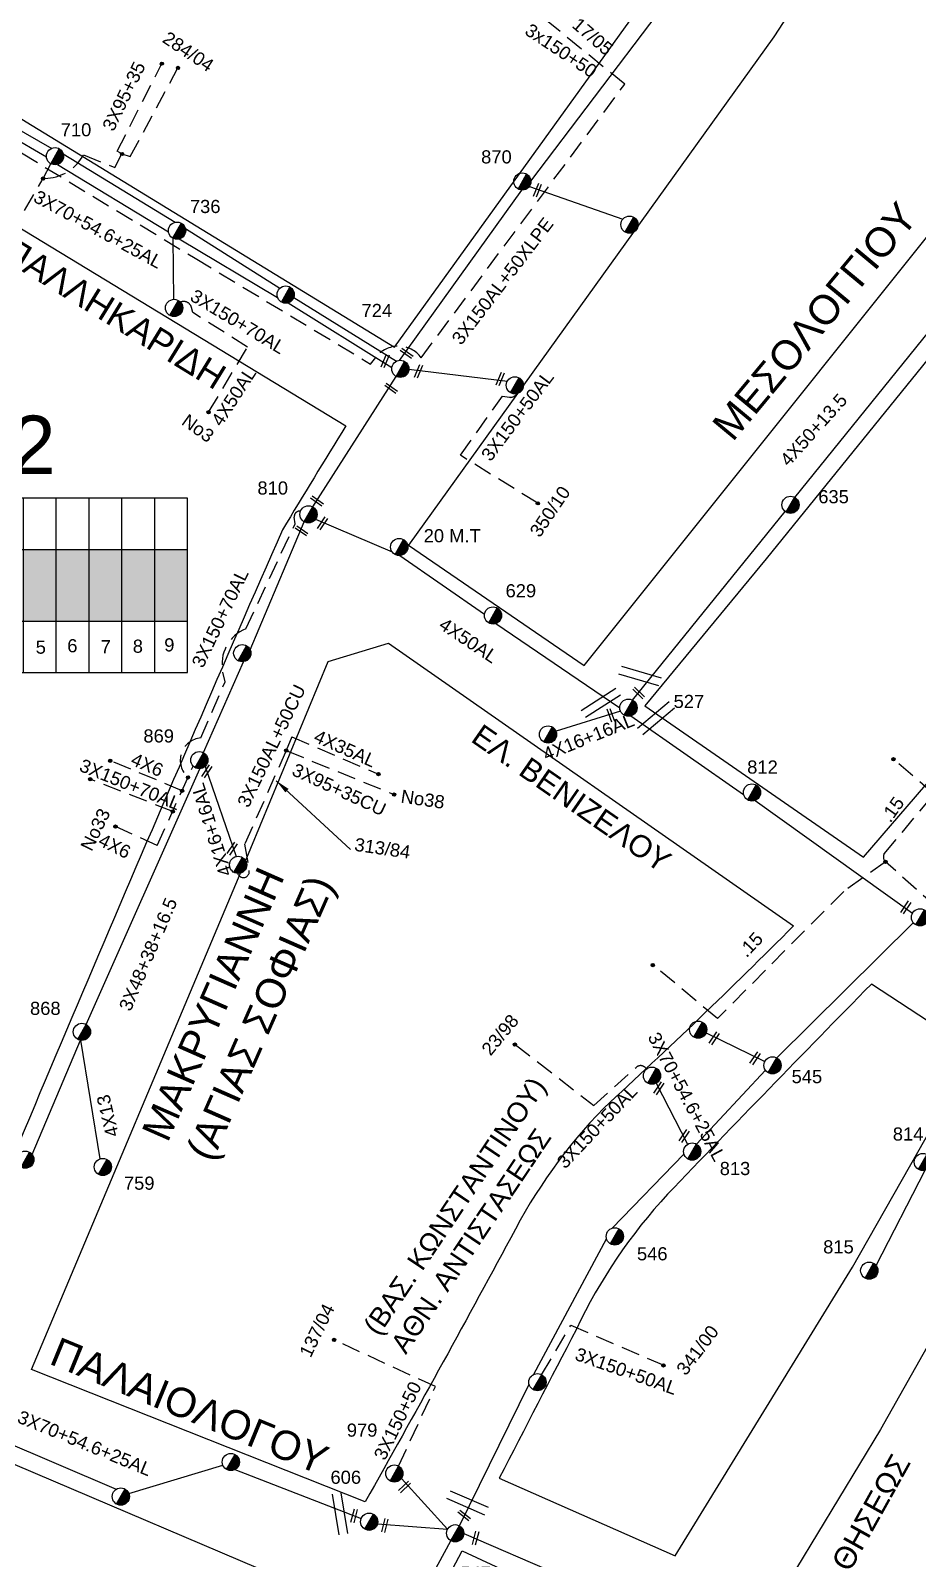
# Model space of a CAD drawing. Header units: millimetres. Extents: x 1905 to 5666, y 713 to 3158.
# Drawn here: x 2661.7 to 2783.4, y 1006.8 to 1216.3 of the extents above; entities that cross this region are included whole.
import ezdxf
from ezdxf.enums import TextEntityAlignment as Align

# ---------------------------------------------------------------- set-up
doc = ezdxf.new("R2010")
doc.units = ezdxf.units.MM
doc.linetypes.add('DASHED', pattern=[19.05, 12.7, -6.35])
for name, color, linetype in [('Ασφαλειοκιβώτια Χ.Τ 9 αναχωρήσεων', 7, 'Continuous'), ('Γέφυρες Εναερίου Δικτύου', 7, 'Continuous'), ('Γυμνά εναέρια ΧΤ (3Φ)   4x35AL', 7, 'Continuous'), ('Γυμνά εναέρια ΧΤ (3Φ)   4x50AL', 7, 'Continuous'), ('Γυμνά εναέρια ΧΤ και ΦΟΠ (3Φ)   4x16+16AL', 7, 'Continuous'), ('Επιγραφές - Σχήματα', 7, 'Continuous'), ('Καλώδια ΧΤ   3x150+50AL', 7, 'DASHED'), ('Καλώδια ΧΤ   3x150+70AL', 7, 'DASHED'), ('Καλώδια ΧΤ   3x150AL+50CU', 7, 'DASHED'), ('Καλώδια ΧΤ   3x150AL+50XLPE', 7, 'DASHED'), ('Καλώδια ΧΤ   3x48+38+16.5', 7, 'DASHED'), ('Καλώδια ΧΤ   3x95+35CU', 7, 'DASHED'), ('Καλώδια ΧΤ   4x13', 7, 'DASHED'), ('Καλώδια ΧΤ   4x50+13.5', 7, 'Continuous'), ('Καλώδια ΧΤ   4x50AL', 7, 'DASHED'), ('Μηχανική τομή', 7, 'Continuous'), ('Στύλος ΦΜ', 7, 'Continuous'), ('Στύλος ΦΜ @ 1', 7, 'Continuous'), ('Συνδέσεις', 7, 'Continuous'), ('Συνεστραμμένα ΧΤ   3x70+54.6+25AL', 7, 'SYN_LINE'), ('Συνεστραμμένα ΧΤ   4x120+25AL', 7, 'SYN_LINE'), ('Τομή', 7, 'Continuous'), ('Υπόβαθρο ΔΕΗ', 7, 'Continuous'), ('Υπόγεια Καλώδια Δικτύου ΧΤ   .04', 7, 'DASHED'), ('Υπόγεια Καλώδια Δικτύου ΧΤ   .15', 7, 'DASHED'), ('Υπόγεια καλώδια Παροχών ΧΤ   4x6', 7, 'DASHED')]:
    doc.layers.add(name, color=color, linetype=linetype)
doc.styles.get("Standard").update_dxf_attribs({"font": 'arial.ttf'})
doc.linetypes.add('SYN_LINE', pattern='A,0.5,-0.0001,["/\\/\\/\\/",Standard,S=0.1,R=0,X=0,Y=-0.05],-0.25', length=0.7501)
doc.dimstyles.new('ISO-25', dxfattribs={"dimtxt": 2.5, "dimasz": 2.5, "dimexe": 1.25, "dimexo": 0.625, "dimtad": 1, "dimtxsty": 'Standard', "dimcen": 2.5, "dimadec": 0, "dimazin": 0, "dimtfac": 1, "dimtmove": 0, "dimatfit": 3, "dimfxl": 1, "dimarcsym": 0})

# ---------------------------------------------------------------- blocks, each defined once
blk = doc.blocks.new('ΥΠΑΡΧΩΝ ΤΣΙΜΕΝΤΕΝΙΟΣ ΣΤΥΛΟΣ')
at = {"layer": 'Στύλος ΦΜ'}
blk.add_hatch(color=7, dxfattribs=at).paths.add_polyline_path([(-1.29, -2.28, 0.574793), (2.62, 0, 0.268822), (1.3, 2.27)])
at = {"layer": 'Στύλος ΦΜ', "color": 7}
blk.add_line((-1.29, -2.28), (1.3, 2.27), dxfattribs=at)
blk.add_circle((0, 0), 2.62, dxfattribs=at)
at = {"layer": 'Στύλος ΦΜ', "flags": 4}
for tag, p in [('ΑΡΙΘΜΟΣ', (-4.68, 8.05)), ('ΤΥΠΟΣ', (-4.91, 3.03))]:
    blk.add_attdef(tag, p, '', height=4, dxfattribs=at)
blk = doc.blocks.new('ΑΣΦΑΛΕΙΟΚΙΒΩΤΙΟ ΥΠΟΣΤΑΘΜΟΥ 9 ΑΝΑΧΩΡΗΣΕΩΝ')
at = {"layer": 'Ασφαλειοκιβώτια Χ.Τ 9 αναχωρήσεων', "ltscale": 40}
for p, q in [((-23.8, 40.36), (24.02, 40.36)), ((-9.72, 40.36), (-9.72, -40.64)), ((9.94, 40.36), (9.94, -40.64)), ((-23.8, 31.36), (24.02, 31.36)), ((-23.8, 22.36), (24.02, 22.36)), ((-23.8, 13.36), (24.02, 13.36)), ((-23.8, 4.36), (24.02, 4.36)), ((-23.8, -4.64), (24.02, -4.64)), ((-23.8, -13.64), (24.02, -13.64)), ((-23.8, -22.64), (24.02, -22.64)), ((-23.8, -31.64), (24.02, -31.64))]:
    blk.add_line(p, q, dxfattribs=at)
at = {"layer": 'Ασφαλειοκιβώτια Χ.Τ 9 αναχωρήσεων'}
blk.add_lwpolyline([(-23.8, -40.64), (24.02, -40.64), (24.02, 40.36), (-23.8, 40.36)], close=True, dxfattribs=at)
for s, p in [('1', (-18.67, 37.12)), ('2', (-18.76, 28.01)), ('3', (-18.31, 18.64)), ('4', (-18.05, 9.99)), ('5', (-18.64, 1.02)), ('6', (-18.25, -7.64)), ('7', (-18.51, -16.8)), ('8', (-18.38, -25.61)), ('9', (-18.01, -34.24))]:
    blk.add_text(s, height=3.6, rotation=270, dxfattribs=at).set_placement(p)
at = {"layer": 'Ασφαλειοκιβώτια Χ.Τ 9 αναχωρήσεων', "ltscale": 40}
for tag, height, p in [('ΟΝΟΜΑ', 5, (-0.16, 44.31)), ('ΚΕΙΜΕΝΟ 1', 2, (17.06, 35.59)), ('ΚΕΙΜΕΝΟ 2', 2, (17.06, 26.88)), ('ΚΕΙΜΕΝΟ 3', 2, (17.06, 17.69)), ('ΚΕΙΜΕΝΟ 4', 2, (17.06, 8.71)), ('ΚΕΙΜΕΝΟ 5', 2, (17.06, -0.13)), ('ΚΕΙΜΕΝΟ 6', 2, (17.06, -9.05)), ('ΚΕΙΜΕΝΟ 7', 2, (17.06, -18.13)), ('ΚΕΙΜΕΝΟ 8', 2, (17.06, -26.85)), ('ΚΕΙΜΕΝΟ 9', 2, (17.06, -35.99)), ('ΣΧ', 2, (-0.1, -42.64))]:
    blk.add_attdef(tag, text='', height=height, dxfattribs=at).set_placement(p, align=Align.MIDDLE_CENTER)
blk = doc.blocks.new('ΤΟΜΗ')
at = {"layer": 'Τομή', "ltscale": 40}
for p, q in [((-5.68, 0), (5.68, 0)), ((5.68, -2.33), (-5.68, -2.33))]:
    blk.add_line(p, q, dxfattribs=at)
blk = doc.blocks.new('_ΣΥΝΔΕΣΗ')
at = {"layer": 'Συνδέσεις', "linetype": 'SYN_LINE', "ltscale": 40}
blk.add_hatch(color=256, dxfattribs=at).paths.add_polyline_path([(0.5, -0.01, 1), (-0.5, -0.01, 1)])
at = {"layer": 'Συνδέσεις'}
blk.add_circle((0, -0.01), 0.5, dxfattribs=at)
blk = doc.blocks.new('ΜΗΧΑΝΙΚΗ ΤΟΜΗ')
at = {"layer": 'Μηχανική τομή', "ltscale": 40}
for p, q in [((-1.89, 0.78), (1.89, 0.78)), ((1.89, 0), (-1.89, 0))]:
    blk.add_line(p, q, dxfattribs=at)

msp = doc.modelspace()

# ---------------------------------------------------------------- hatches: boundary and pattern name
at = {"layer": 'Ασφαλειοκιβώτια Χ.Τ 9 αναχωρήσεων', "ltscale": 0.2}
for color, points in [(5, [(2660.77, 1145.13), (2660.77, 1135.31), (2665.27, 1135.31), (2665.27, 1145.13)]), (6, [(2665.27, 1145.13), (2665.27, 1135.31), (2669.77, 1135.31), (2669.77, 1145.13)]), (151, [(2669.77, 1145.13), (2669.77, 1135.31), (2674.27, 1135.31), (2674.27, 1145.13)]), (27, [(2674.27, 1145.13), (2674.27, 1135.31), (2678.77, 1135.31), (2678.77, 1145.13)]), (30, [(2678.77, 1145.13), (2678.77, 1135.31), (2683.27, 1135.31), (2683.27, 1145.13)])]:
    msp.add_hatch(color=color, dxfattribs=at).paths.add_polyline_path(points)

# ---------------------------------------------------------------- linework, layer by layer
at = {"layer": 'Γέφυρες Εναερίου Δικτύου', "color": 5, "ltscale": 20}
for points in [[(2764.08, 1075.43), (2782.8, 1093.97)], [(2754.39, 1078.89), (2762.45, 1074.96)], [(2753.06, 1063.61), (2762.52, 1073.75)], [(2741.52, 1052.09), (2751.35, 1062.24)], [(2730.78, 1032.06), (2740.74, 1050.61)], [(2720.56, 1011.28), (2730.11, 1030.7)]]:
    msp.add_lwpolyline(points, dxfattribs=at)
at = {"layer": 'Γέφυρες Εναερίου Δικτύου', "color": 5, "linetype": 'SYN_LINE', "ltscale": 10}
msp.add_lwpolyline([(2747.55, 1071.96), (2751.85, 1063.59)], dxfattribs=at)
at = {"layer": 'Γέφυρες Εναερίου Δικτύου', "color": 1, "linetype": 'DASHED', "ltscale": 0.2}
msp.add_lwpolyline([(2712.22, 1019.47), (2717.25, 1030.36), (2703.33, 1036.78)], dxfattribs=at)
at = {"layer": 'Γέφυρες Εναερίου Δικτύου', "color": 1, "ltscale": 20}
msp.add_lwpolyline([(2718.93, 1010.81), (2712.59, 1017.76)], dxfattribs=at)
at = {"layer": 'Γέφυρες Εναερίου Δικτύου', "color": 1, "linetype": 'SYN_LINE', "ltscale": 10}
msp.add_lwpolyline([(2709.33, 1011.57), (2718.93, 1010.81)], dxfattribs=at)
at = {"layer": 'Γυμνά εναέρια ΧΤ (3Φ)   4x35AL', "color": 6, "linetype": 'DASHED', "ltscale": 0.2}
msp.add_lwpolyline([(2697.58, 1119.45), (2709.44, 1114.35)], dxfattribs=at)
at = {"layer": 'Γυμνά εναέρια ΧΤ (3Φ)   4x50AL', "color": 30, "ltscale": 0.2}
for points in [[(2700.82, 1149.29), (2711.32, 1144.83)], [(2712.37, 1144.3), (2723.99, 1136.27)], [(2725.53, 1134.98), (2742.55, 1123.42)]]:
    msp.add_lwpolyline(points, dxfattribs=at)
at = {"layer": 'Γυμνά εναέρια ΧΤ και ΦΟΠ (3Φ)   4x16+16AL', "color": 30, "ltscale": 0.2}
msp.add_lwpolyline([(2742.65, 1122.97), (2733.8, 1120.23)], dxfattribs=at)
at = {"layer": 'Γυμνά εναέρια ΧΤ και ΦΟΠ (3Φ)   4x16+16AL', "color": 6, "linetype": 'Continuous', "ltscale": 0.2}
msp.add_lwpolyline([(2685.66, 1115.39), (2689.93, 1103.05)], dxfattribs=at)
at = {"layer": 'Γυμνά εναέρια ΧΤ και ΦΟΠ (3Φ)   4x16+16AL', "color": 27, "ltscale": 0.2}
msp.add_lwpolyline([(2777.69, 1046.99), (2784.43, 1060.03)], dxfattribs=at)
at = {"layer": 'Καλώδια ΧΤ   3x150+50AL', "color": 133, "ltscale": 0.2}
msp.add_lwpolyline([(2731.29, 1151.47), (2720.69, 1158.05), (2726.45, 1166.15), (2727.44, 1166.01, 0.316901), (2728.39, 1166.5, -0.442261)], format="xyb", dxfattribs=at)
at = {"layer": 'Καλώδια ΧΤ   3x150+50AL', "color": 5, "ltscale": 0.2}
msp.add_lwpolyline([(2728.18, 1077.26), (2738.99, 1068.91), (2744.8, 1074.14, -0.486032), (2746.21, 1073.89, 0.597027)], format="xyb", dxfattribs=at)
msp.add_lwpolyline([(2731.83, 1032), (2735.82, 1038.78), (2748.57, 1033.3)], dxfattribs=at)
at = {"layer": 'Καλώδια ΧΤ   3x150+70AL', "color": 30, "ltscale": 0.2}
for points in [[(2691.5, 1172.9), (2683.99, 1177.61), (2683.81, 1178.31, 0.464234), (2682.29, 1179.05, 4.723945)], [(2683.33, 1113.89, -0.660134), (2685.09, 1119.31), (2688.42, 1126.99), (2688.12, 1128.34, -0.370469), (2691.28, 1134.28), (2698.01, 1148.68), (2697.9, 1149.56, -0.49173), (2698.76, 1150.4)]]:
    msp.add_lwpolyline(points, format="xyb", dxfattribs=at)
for points in [[(2679.12, 1104.55), (2684.03, 1115.45)], [(2681.23, 1109.22), (2669.94, 1113.65)]]:
    msp.add_lwpolyline(points, dxfattribs=at)
at = {"layer": 'Καλώδια ΧΤ   3x150AL+50CU', "color": 6, "ltscale": 0.2}
msp.add_lwpolyline([(2697.58, 1119.45), (2696.8, 1117.57), (2691.1, 1104.72), (2691.72, 1101.11, -0.931158), (2690.15, 1100.72, -0.674194)], format="xyb", dxfattribs=at)
at = {"layer": 'Καλώδια ΧΤ   3x150AL+50XLPE', "color": 6, "ltscale": 0.2}
msp.add_lwpolyline([(2654.39, 1204.3), (2653.98, 1203.46), (2684.32, 1185.06), (2708.37, 1170.57), (2709.07, 1171.48, -0.496848), (2715.32, 1171.44), (2743.22, 1208.93), (2732.48, 1217.68)], format="xyb", dxfattribs=at)
at = {"layer": 'Καλώδια ΧΤ   3x48+38+16.5', "color": 6, "linetype": 'Continuous', "ltscale": 0.2}
for points in [[(2669.36, 1080.03), (2684.94, 1115.09)], [(2661.95, 1062.2), (2668.57, 1077.85)]]:
    msp.add_lwpolyline(points, dxfattribs=at)
at = {"layer": 'Καλώδια ΧΤ   3x95+35CU', "color": 30, "ltscale": 0.2}
msp.add_lwpolyline([(2663.45, 1196.01), (2664.09, 1196.05, 0.25973), (2668.99, 1199.25), (2673.28, 1197.52), (2674.27, 1199.38), (2673.63, 1199.76), (2679.74, 1211.75)], format="xyb", dxfattribs=at)
msp.add_lwpolyline([(2674.27, 1199.38), (2675.41, 1199), (2681.95, 1211.18)], dxfattribs=at)
at = {"layer": 'Καλώδια ΧΤ   3x95+35CU', "color": 6, "ltscale": 0.2}
msp.add_lwpolyline([(2696.8, 1117.57), (2711.59, 1111.55)], dxfattribs=at)
at = {"layer": 'Καλώδια ΧΤ   4x13', "color": 6, "linetype": 'Continuous', "ltscale": 0.2}
msp.add_lwpolyline([(2668.57, 1077.85), (2671.24, 1061.58)], dxfattribs=at)
at = {"layer": 'Καλώδια ΧΤ   4x50+13.5', "color": 133, "ltscale": 0.2}
for points in [[(2766.54, 1152.29), (2787.57, 1178.25)], [(2744.31, 1124.47), (2765.21, 1150.36)]]:
    msp.add_lwpolyline(points, dxfattribs=at)
at = {"layer": 'Καλώδια ΧΤ   4x50+13.5', "color": 27, "ltscale": 0.2}
for points in [[(2744.04, 1122.32), (2759.52, 1111.56)], [(2761.12, 1110.74), (2782.71, 1095.29)]]:
    msp.add_lwpolyline(points, dxfattribs=at)
at = {"layer": 'Καλώδια ΧΤ   4x50+13.5', "color": 1, "ltscale": 0.2}
for points in [[(2721.15, 1010.23), (2734.3, 1004.58)], [(2707.45, 987.26), (2719.39, 1009.24)]]:
    msp.add_lwpolyline(points, dxfattribs=at)
at = {"layer": 'Καλώδια ΧΤ   4x50AL', "color": 30, "ltscale": 0.2}
msp.add_lwpolyline([(2686.14, 1163.96), (2691.5, 1172.9)], dxfattribs=at)
at = {"layer": 'Συνεστραμμένα ΧΤ   3x70+54.6+25AL', "color": 30, "ltscale": 15}
msp.add_lwpolyline([(2653.55, 1205.02), (2663.92, 1198.96)], dxfattribs=at)
at = {"layer": 'Συνεστραμμένα ΧΤ   3x70+54.6+25AL', "color": 133, "ltscale": 15}
for points in [[(2653.94, 1206.25), (2664.64, 1200.14)], [(2713.62, 1169.87), (2727.14, 1168.24)]]:
    msp.add_lwpolyline(points, dxfattribs=at)
at = {"layer": 'Συνεστραμμένα ΧΤ   3x70+54.6+25AL', "color": 133, "ltscale": 20}
for points in [[(2666.23, 1199.38), (2681.55, 1190.01)], [(2682.97, 1189.13), (2695.92, 1180.95)], [(2697.84, 1179.71), (2711.94, 1170.96)]]:
    msp.add_lwpolyline(points, dxfattribs=at)
at = {"layer": 'Συνεστραμμένα ΧΤ   3x70+54.6+25AL', "color": 30, "ltscale": 20}
for points in [[(2665.45, 1197.93), (2680.66, 1188.69)], [(2682.13, 1187.72), (2695.62, 1179.68)], [(2697.05, 1178.96), (2711.28, 1170.1)], [(2700.44, 1150.98), (2711.86, 1168.87)], [(2691.85, 1131.39), (2699.27, 1148.94)], [(2685.46, 1117.29), (2690.92, 1129.75)]]:
    msp.add_lwpolyline(points, dxfattribs=at)
at = {"layer": 'Συνεστραμμένα ΧΤ   3x70+54.6+25AL', "color": 30, "ltscale": 10}
msp.add_lwpolyline([(2681.25, 1187.84), (2681.32, 1179.43)], dxfattribs=at)
at = {"layer": 'Συνεστραμμένα ΧΤ   3x70+54.6+25AL', "color": 2, "ltscale": 20}
for points in [[(2657.3, 1023.19), (2673.48, 1016.29)], [(2689.73, 1018.98), (2707.08, 1012.27)]]:
    msp.add_lwpolyline(points, dxfattribs=at)
at = {"layer": 'Συνεστραμμένα ΧΤ   3x70+54.6+25AL', "color": 2, "ltscale": 15}
msp.add_lwpolyline([(2675.21, 1015.7), (2688.11, 1019.6)], dxfattribs=at)
at = {"layer": 'Συνεστραμμένα ΧΤ   4x120+25AL', "color": 62, "ltscale": 20}
for points in [[(2730.35, 1195.62), (2747.8, 1218.68)], [(2712.32, 1171.07), (2729.12, 1194.41)]]:
    msp.add_lwpolyline(points, dxfattribs=at)
at = {"layer": 'Συνεστραμμένα ΧΤ   4x120+25AL', "color": 62, "ltscale": 15}
msp.add_lwpolyline([(2730.15, 1194.92), (2742.98, 1190.45)], dxfattribs=at)
at = {"layer": 'Υπόβαθρο ΔΕΗ', "ltscale": 0.2}
for points in [[(2809.74, 1286.29), (2763.69, 1215.42), (2713.55, 1145.74), (2737.64, 1129.23), (2802.37, 1210.06), (2838.16, 1259.45)], [(2683.63, 1274.68), (2667.97, 1247.93), (2648.03, 1211.78), (2711.67, 1172.88), (2750.77, 1227.19), (2714.68, 1252.74)], [(2846.12, 1251.3), (2810, 1202.31), (2762.64, 1143.86), (2745.96, 1123.71), (2775.98, 1102.95), (2812.47, 1145.27), (2854, 1196.45), (2874.63, 1222.69)], [(2802.73, 1067.71), (2778.29, 1024.47), (2763.89, 1000.74), (2787.07, 990.25), (2820.78, 1055.81)], [(2666.32, 936.38), (2700.74, 1002.12), (2657.11, 1020.7), (2637, 948.43)], [(2742.72, 904.89), (2680.08, 930.39), (2720.95, 1007.83), (2780.26, 980.27)]]:
    msp.add_lwpolyline(points, close=True, dxfattribs=at)
msp.add_lwpolyline([(2649.35, 1037.86), (2593.74, 1061.57), (2596.13, 1125.56), (2641.34, 1200.72), (2704.96, 1162.08)], dxfattribs=at)
for points in [[(2702.56, 1129.79), (2710.84, 1132.3), (2766.39, 1093.56, -0.011441), (2740.34, 1068.55, 0.074741), (2727.59, 1050.75, -0.004444), (2707.64, 1014.57), (2661.86, 1032.7), (2690.63, 1101)], [(2777.05, 1085.55, 0.003849), (2749.1, 1056.73, 0.076625), (2736.6, 1038.25, 0.000632), (2726.02, 1017.83), (2750.12, 1007.16), (2774.46, 1046.73), (2791.25, 1076.26)]]:
    msp.add_lwpolyline(points, format="xyb", close=True, dxfattribs=at)
for centre, radius, start, end in [((4366.59, 141.24), 1950.16, 148.43504, 148.92482), ((7502.71, -968.6), 5251.76, 156.23436, 157.53889)]:
    msp.add_arc(centre, radius, start, end, dxfattribs=at)
at = {"layer": 'Υπόγεια Καλώδια Δικτύου ΧΤ   .04', "color": 30, "ltscale": 0.2}
msp.add_lwpolyline([(2651.76, 1178.71), (2657.39, 1188.59), (2659.03, 1188.31), (2663.45, 1196.01), (2664.51, 1198.03)], dxfattribs=at)
at = {"layer": 'Υπόγεια Καλώδια Δικτύου ΧΤ   .15', "color": 62, "ltscale": 0.2}
msp.add_lwpolyline([(2825.33, 1065.08), (2825.15, 1064.4, -0.687701), (2823, 1064.18), (2821.28, 1067.39), (2785.97, 1091.25), (2786.38, 1091.87, 0.362148), (2786.04, 1094.82, -0.43985), (2786.07, 1096), (2779, 1102.32, -0.351374), (2778.81, 1103.43), (2785.63, 1111.6), (2790.42, 1117.37), (2796.5, 1124.32), (2790.85, 1128.92)], format="xyb", dxfattribs=at)
for points in [[(2785.63, 1111.6), (2780.1, 1116.41)], [(2779, 1102.32), (2773.26, 1098.26), (2755.94, 1080.83), (2747.1, 1088.2)]]:
    msp.add_lwpolyline(points, dxfattribs=at)
at = {"layer": 'Υπόγεια καλώδια Παροχών ΧΤ   4x6', "color": 30, "ltscale": 0.2}
for points in [[(2682.51, 1112.07), (2672.68, 1116.18)], [(2679.12, 1104.55), (2673.39, 1107.16)]]:
    msp.add_lwpolyline(points, dxfattribs=at)

# ---------------------------------------------------------------- block references
at = {"layer": 'Ασφαλειοκιβώτια Χ.Τ 9 αναχωρήσεων', "xscale": 0.5, "yscale": 0.5, "zscale": 0.5, "rotation": 90}
msp.add_blockref('ΑΣΦΑΛΕΙΟΚΙΒΩΤΙΟ ΥΠΟΣΤΑΘΜΟΥ 9 ΑΝΑΧΩΡΗΣΕΩΝ', (2662.95, 1140.17), dxfattribs=at)
at = {"layer": 'Μηχανική τομή'}
for p, xscale, yscale, zscale, rotation in [((2731.42, 1194.32), 0.5000000000002899, 0.5000000000002899, 0.5000000000002899, 67.49162624324298), ((2710.56, 1170.9), 0.5000000000002899, 0.5000000000002899, 0.5000000000002899, 67.49162624324298), ((2713.42, 1172.21), 0.5000000000004351, 0.5000000000004351, 0.5000000000004351, 144.9611219775063), ((2715.11, 1169.48), 0.5000000000002899, 0.5000000000002899, 0.5000000000002899, 67.49162624324298), ((2726.33, 1168.44), 0.5000000000002899, 0.5000000000002899, 0.5000000000002899, 67.49162624324298), ((2711.3, 1167.41), 0.5000000000004351, 0.5000000000004351, 0.5000000000004351, 144.9611219775063), ((2701.14, 1151.95), 0.5000000000004351, 0.5000000000004351, 0.5000000000004351, 144.9611219775063), ((2699.01, 1147.86), 0.5000000000004351, 0.5000000000004351, 0.5000000000004351, 144.9611219775063), ((2701.93, 1148.6), 0.500000000000366, 0.500000000000366, 0.500000000000366, 56.18021231137336), ((2745, 1125.32), 0.5000000000001449, 0.5000000000001449, 0.5000000000001449, 316.4187213546622), ((2741.15, 1122.34), 0.5000000000000862, 0.5000000000000862, 0.5000000000000862, 289.8575166942647), ((2686.08, 1114.6), 0.500000000000366, 0.500000000000366, 0.500000000000366, 56.18021231137336), ((2689.53, 1104.02), 0.500000000000366, 0.500000000000366, 0.500000000000366, 56.18021231137336), ((2781.61, 1096.17), 0.5000000000000479, 0.5000000000000479, 0.5000000000000479, 236.1156723713489), ((2755.32, 1078.23), 0.5000000000000479, 0.5000000000000479, 0.5000000000000479, 236.1156723713489), ((2760.93, 1075.49), 0.5000000000000479, 0.5000000000000479, 0.5000000000000479, 236.1156723713489), ((2747.75, 1071.39), 0.5000000000000479, 0.5000000000000479, 0.5000000000000479, 236.1156723713489), ((2751.22, 1064.83), 0.5000000000000479, 0.5000000000000479, 0.5000000000000479, 236.1156723713489), ((2712.89, 1016.76), 0.5000000000007264, 0.5000000000007264, 0.5000000000007264, 223.6688777806952), ((2705.91, 1012.71), 0.5000000000006952, 0.5000000000006952, 0.5000000000006952, 255.6700146262575), ((2710.13, 1011.39), 0.5000000000006952, 0.5000000000006952, 0.5000000000006952, 255.6700146262575), ((2721.1, 1012.56), 0.5000000000006792, 0.5000000000006792, 0.5000000000006792, 322.468232636331), ((2722.59, 1009.64), 0.5000000000006952, 0.5000000000006952, 0.5000000000006952, 255.6700146262575)]:
    msp.add_blockref('ΜΗΧΑΝΙΚΗ ΤΟΜΗ', p, dxfattribs=dict(at, xscale=xscale, yscale=yscale, zscale=zscale, rotation=rotation))
at = {"layer": 'Στύλος ΦΜ @ 1', "ltscale": 40}
ref = msp.add_blockref('ΥΠΑΡΧΩΝ ΤΣΙΜΕΝΤΕΝΙΟΣ ΣΤΥΛΟΣ', (2665.09, 1199.06), dxfattribs=dict(at, xscale=0.4499999999998181, yscale=0.4499999999998181, zscale=0.4499999999998181))
ref.add_attrib('ΤΥΠΟΣ', '710', (2665.87, 1201.79), dxfattribs={"layer": 'Στύλος ΦΜ', "height": 1.8, "flags": 4})
ref = msp.add_blockref('ΥΠΑΡΧΩΝ ΤΣΙΜΕΝΤΕΝΙΟΣ ΣΤΥΛΟΣ', (2729.18, 1195.59), dxfattribs=dict(at, xscale=0.4499999999998181, yscale=0.4499999999998181, zscale=0.4499999999998181))
ref.add_attrib('ΤΥΠΟΣ', '870', (2723.53, 1198.07), dxfattribs={"layer": 'Στύλος ΦΜ', "height": 1.8, "flags": 4})
ref = msp.add_blockref('ΥΠΑΡΧΩΝ ΤΣΙΜΕΝΤΕΝΙΟΣ ΣΤΥΛΟΣ', (2681.83, 1188.86), dxfattribs=dict(at, xscale=0.4499999999998181, yscale=0.4499999999998181, zscale=0.4499999999998181))
ref.add_attrib('ΤΥΠΟΣ', '736', (2683.59, 1191.27), dxfattribs={"layer": 'Στύλος ΦΜ', "height": 1.8, "flags": 4})
at = {"layer": 'Στύλος ΦΜ @ 1', "ltscale": 40, "xscale": 0.4499999999998181, "yscale": 0.4499999999998181, "zscale": 0.4499999999998181}
for p in [(2743.87, 1189.68), (2681.42, 1178.26), (2696.73, 1180.09), (2728.16, 1167.65), (2690.77, 1130.92), (2732.71, 1119.78), (2690.2, 1101.9), (2753.29, 1079.31), (2746.96, 1072.99), (2661.01, 1061.49), (2731.25, 1030.98), (2689.2, 1020.03), (2674.11, 1015.29)]:
    msp.add_blockref('ΥΠΑΡΧΩΝ ΤΣΙΜΕΝΤΕΝΙΟΣ ΣΤΥΛΟΣ', p, dxfattribs=at)
at = {"layer": 'Στύλος ΦΜ @ 1', "ltscale": 40}
ref = msp.add_blockref('ΥΠΑΡΧΩΝ ΤΣΙΜΕΝΤΕΝΙΟΣ ΣΤΥΛΟΣ', (2712.44, 1169.9), dxfattribs=dict(at, xscale=0.4499999999998181, yscale=0.4499999999998181, zscale=0.4499999999998181))
ref.add_attrib('ΤΥΠΟΣ', '724', (2707.13, 1177.01), dxfattribs={"layer": 'Στύλος ΦΜ', "height": 1.8, "flags": 4})
ref = msp.add_blockref('ΥΠΑΡΧΩΝ ΤΣΙΜΕΝΤΕΝΙΟΣ ΣΤΥΛΟΣ', (2699.85, 1149.96), dxfattribs=dict(at, xscale=0.4499999999998181, yscale=0.4499999999998181, zscale=0.4499999999998181))
ref.add_attrib('ΤΥΠΟΣ', '810', (2692.85, 1152.67), dxfattribs={"layer": 'Στύλος ΦΜ', "height": 1.8, "flags": 4})
ref = msp.add_blockref('ΥΠΑΡΧΩΝ ΤΣΙΜΕΝΤΕΝΙΟΣ ΣΤΥΛΟΣ', (2765.96, 1151.27), dxfattribs=dict(at, xscale=0.4499999999998181, yscale=0.4499999999998181, zscale=0.4499999999998181))
ref.add_attrib('ΤΥΠΟΣ', '635', (2769.77, 1151.48), dxfattribs={"layer": 'Στύλος ΦΜ', "height": 1.8, "flags": 4})
ref = msp.add_blockref('ΥΠΑΡΧΩΝ ΤΣΙΜΕΝΤΕΝΙΟΣ ΣΤΥΛΟΣ', (2712.3, 1145.48), dxfattribs=dict(at, xscale=0.4499999999998181, yscale=0.4499999999998181, zscale=0.4499999999998181))
ref.add_attrib('ΤΥΠΟΣ', '20 M.T', (2715.65, 1146.13), dxfattribs={"layer": 'Στύλος ΦΜ', "height": 1.8, "flags": 4})
ref = msp.add_blockref('ΥΠΑΡΧΩΝ ΤΣΙΜΕΝΤΕΝΙΟΣ ΣΤΥΛΟΣ', (2725.16, 1136.1), dxfattribs=dict(at, xscale=0.4499999999998181, yscale=0.4499999999998181, zscale=0.4499999999998181))
ref.add_attrib('ΤΥΠΟΣ', '629', (2726.88, 1138.58), dxfattribs={"layer": 'Στύλος ΦΜ', "height": 1.8, "flags": 4})
ref = msp.add_blockref('ΥΠΑΡΧΩΝ ΤΣΙΜΕΝΤΕΝΙΟΣ ΣΤΥΛΟΣ', (2743.73, 1123.45), dxfattribs=dict(at, xscale=0.4499999999998181, yscale=0.4499999999998181, zscale=0.4499999999998181))
ref.add_attrib('ΤΥΠΟΣ', '527', (2749.93, 1123.41), dxfattribs={"layer": 'Στύλος ΦΜ', "height": 1.8, "flags": 4})
ref = msp.add_blockref('ΥΠΑΡΧΩΝ ΤΣΙΜΕΝΤΕΝΙΟΣ ΣΤΥΛΟΣ', (2684.88, 1116.26), dxfattribs=dict(at, xscale=0.4499999999998181, yscale=0.4499999999998181, zscale=0.4499999999998181))
ref.add_attrib('ΤΥΠΟΣ', '869', (2677.21, 1118.68), dxfattribs={"layer": 'Στύλος ΦΜ', "height": 1.8, "flags": 4})
ref = msp.add_blockref('ΥΠΑΡΧΩΝ ΤΣΙΜΕΝΤΕΝΙΟΣ ΣΤΥΛΟΣ', (2760.67, 1111.83), dxfattribs=dict(at, xscale=0.4499999999998181, yscale=0.4499999999998181, zscale=0.4499999999998181))
ref.add_attrib('ΤΥΠΟΣ', '812', (2760.02, 1114.41), dxfattribs={"layer": 'Στύλος ΦΜ', "height": 1.8, "flags": 4})
ref = msp.add_blockref('ΥΠΑΡΧΩΝ ΤΣΙΜΕΝΤΕΝΙΟΣ ΣΤΥΛΟΣ', (2783.73, 1094.7), dxfattribs=dict(at, xscale=0.4499999999998181, yscale=0.4499999999998181, zscale=0.4499999999998181))
ref.add_attrib('ΤΥΠΟΣ', '807', (2788.34, 1094.86), dxfattribs={"layer": 'Στύλος ΦΜ', "height": 1.8, "flags": 4})
ref = msp.add_blockref('ΥΠΑΡΧΩΝ ΤΣΙΜΕΝΤΕΝΙΟΣ ΣΤΥΛΟΣ', (2668.78, 1079.01), dxfattribs=dict(at, xscale=0.4499999999998181, yscale=0.4499999999998181, zscale=0.4499999999998181))
ref.add_attrib('ΤΥΠΟΣ', '868', (2661.66, 1081.33), dxfattribs={"layer": 'Στύλος ΦΜ', "height": 1.8, "flags": 4})
ref = msp.add_blockref('ΥΠΑΡΧΩΝ ΤΣΙΜΕΝΤΕΝΙΟΣ ΣΤΥΛΟΣ', (2763.49, 1074.41), dxfattribs=dict(at, xscale=0.4499999999998181, yscale=0.4499999999998181, zscale=0.4499999999998181))
ref.add_attrib('ΤΥΠΟΣ', '545', (2766.11, 1071.97), dxfattribs={"layer": 'Στύλος ΦΜ', "height": 1.8, "flags": 4})
ref = msp.add_blockref('ΥΠΑΡΧΩΝ ΤΣΙΜΕΝΤΕΝΙΟΣ ΣΤΥΛΟΣ', (2784.11, 1061.16), dxfattribs=dict(at, xscale=0.4499999999998181, yscale=0.4499999999998181, zscale=0.4499999999998181))
ref.add_attrib('ΤΥΠΟΣ', '814', (2779.99, 1064.1), dxfattribs={"layer": 'Στύλος ΦΜ', "height": 1.8, "flags": 4})
ref = msp.add_blockref('ΥΠΑΡΧΩΝ ΤΣΙΜΕΝΤΕΝΙΟΣ ΣΤΥΛΟΣ', (2752.47, 1062.59), dxfattribs=dict(at, xscale=0.4499999999998181, yscale=0.4499999999998181, zscale=0.4499999999998181))
ref.add_attrib('ΤΥΠΟΣ', '813', (2756.25, 1059.37), dxfattribs={"layer": 'Στύλος ΦΜ', "height": 1.8, "flags": 4})
ref = msp.add_blockref('ΥΠΑΡΧΩΝ ΤΣΙΜΕΝΤΕΝΙΟΣ ΣΤΥΛΟΣ', (2671.65, 1060.48), dxfattribs=dict(at, xscale=0.4499999999998181, yscale=0.4499999999998181, zscale=0.4499999999998181))
ref.add_attrib('ΤΥΠΟΣ', '759', (2674.54, 1057.36), dxfattribs={"layer": 'Στύλος ΦΜ', "height": 1.8, "flags": 4})
ref = msp.add_blockref('ΥΠΑΡΧΩΝ ΤΣΙΜΕΝΤΕΝΙΟΣ ΣΤΥΛΟΣ', (2741.86, 1050.96), dxfattribs=dict(at, xscale=0.4499999999998181, yscale=0.4499999999998181, zscale=0.4499999999998181))
ref.add_attrib('ΤΥΠΟΣ', '546', (2744.9, 1047.68), dxfattribs={"layer": 'Στύλος ΦΜ', "height": 1.8, "flags": 4})
ref = msp.add_blockref('ΥΠΑΡΧΩΝ ΤΣΙΜΕΝΤΕΝΙΟΣ ΣΤΥΛΟΣ', (2776.76, 1046.27), dxfattribs=dict(at, xscale=0.4499999999998181, yscale=0.4499999999998181, zscale=0.4499999999998181))
ref.add_attrib('ΤΥΠΟΣ', '815', (2770.44, 1048.63), dxfattribs={"layer": 'Στύλος ΦΜ', "height": 1.8, "flags": 4})
ref = msp.add_blockref('ΥΠΑΡΧΩΝ ΤΣΙΜΕΝΤΕΝΙΟΣ ΣΤΥΛΟΣ', (2711.63, 1018.45), dxfattribs=dict(at, xscale=0.4499999999998181, yscale=0.4499999999998181, zscale=0.4499999999998181))
ref.add_attrib('ΤΥΠΟΣ', '979', (2705.11, 1023.5), dxfattribs={"layer": 'Στύλος ΦΜ', "height": 1.8, "flags": 4})
ref = msp.add_blockref('ΥΠΑΡΧΩΝ ΤΣΙΜΕΝΤΕΝΙΟΣ ΣΤΥΛΟΣ', (2708.18, 1011.84), dxfattribs=dict(at, xscale=0.4499999999998181, yscale=0.4499999999998181, zscale=0.4499999999998181))
ref.add_attrib('ΤΥΠΟΣ', '606', (2702.87, 1017.04), dxfattribs={"layer": 'Στύλος ΦΜ', "height": 1.8, "flags": 4})
ref = msp.add_blockref('ΥΠΑΡΧΩΝ ΤΣΙΜΕΝΤΕΝΙΟΣ ΣΤΥΛΟΣ', (2719.97, 1010.26), dxfattribs=dict(at, xscale=0.4499999999998181, yscale=0.4499999999998181, zscale=0.4499999999998181))
ref.add_attrib('ΑΡΙΘΜΟΣ', '547', (2720.69, 1003.9), dxfattribs={"layer": 'Στύλος ΦΜ', "height": 1.8, "flags": 4})
at = {"layer": 'Συνδέσεις', "xscale": 0.4499999999998181, "yscale": 0.4499999999998181, "zscale": 0.4499999999998181}
for p in [(2679.75, 1211.75), (2681.96, 1211.17), (2674.28, 1199.37), (2663.45, 1196), (2686.15, 1163.96), (2731.29, 1151.47), (2696.8, 1117.58), (2780.08, 1116.38), (2672.66, 1116.18), (2709.45, 1114.35), (2669.92, 1113.65), (2683.33, 1113.89), (2682.51, 1112.07), (2711.59, 1111.55), (2681.23, 1109.23), (2673.37, 1107.16), (2778.99, 1102.31), (2747.07, 1088.17), (2728.16, 1077.27), (2703.36, 1036.77), (2748.54, 1033.27)]:
    msp.add_blockref('_ΣΥΝΔΕΣΗ', p, dxfattribs=at)
at = {"layer": 'Τομή'}
for p, xscale, yscale, zscale, rotation in [((2745.49, 1128.36), 0.500000000000011, 0.500000000000011, 0.500000000000011, 343.7542482259635), ((2739.63, 1124.6), 0.500000000000018, 0.500000000000018, 0.500000000000018, 32.52564386392329), ((2747.14, 1122.45), 0.4999999999999941, 0.4999999999999941, 0.4999999999999941, 40.04641174799648), ((2721.88, 1014.96), 0.5000000000000008, 0.5000000000000008, 0.5000000000000008, 336.5715583934266), ((2704.75, 1013.02), 0.5000000000000846, 0.5000000000000846, 0.5000000000000846, 279.4709946880015)]:
    msp.add_blockref('ΤΟΜΗ', p, dxfattribs=dict(at, xscale=xscale, yscale=yscale, zscale=zscale, rotation=rotation))

# ---------------------------------------------------------------- texts
at = {"layer": 'Γυμνά εναέρια ΧΤ (3Φ)   4x35AL', "ltscale": 0.2}
msp.add_text('4X35AL', height=1.8, rotation=335.9857, dxfattribs=at).set_placement((2704.88, 1117.86), align=Align.MIDDLE)
at = {"layer": 'Γυμνά εναέρια ΧΤ (3Φ)   4x50AL', "ltscale": 0.2}
msp.add_text('4X50AL', height=1.8, rotation=326.3348, dxfattribs=at).set_placement((2721.81, 1132.68), align=Align.MIDDLE)
at = {"layer": 'Γυμνά εναέρια ΧΤ και ΦΟΠ (3Φ)   4x16+16AL', "ltscale": 0.2}
for rotation, p in [(21.8796, (2738.25, 1119.42)), (107.2968, (2686.55, 1106.71))]:
    msp.add_text('4X16+16AL', height=1.8, rotation=rotation, dxfattribs=at).set_placement(p, align=Align.MIDDLE)
at = {"layer": 'Επιγραφές - Σχήματα', "ltscale": 0.2, "attachment_point": 1}
for s, insert, char_height, width, rotation in [('3x150+50', (2730.37, 1217.38), 1.8, 6.948, 326.3581), ('17/05', (2737.03, 1218.21), 1.8, 6.948, 319.3258), ('284/04', (2680.67, 1216.29), 1.8, 6.948, 326.3581), ('3Χ95+35', (2671.49, 1203.13), 1.8, 6.948, 63.8892), ('ΕΥΑΓ. ΠΑΛΛΗΚΑΡΙΔΗ', (2646.35, 1196.13), 3.5, 62.0513, 328.354), ('ΜΕΣΟΛΟΓΓΙΟΥ', (2754.95, 1162.34), 4, 29.1423, 50.2619), ('Νο3', (2683.35, 1163.84), 1.8, 6.948, 324.4513), ('350/10', (2730.07, 1147.67), 1.8, 6.948, 55.8954), ('ΕΛ. ΒΕΝΙΖΕΛΟΥ', (2723.67, 1121.37), 3, 59.4384, 325.2428), ('Νο38', (2712.69, 1112.23), 1.8, 6.948, 351.6397), ('Νο33', (2668.5, 1104.43), 1.8, 6.948, 64.1216), ('313/84', (2706.33, 1105.63), 1.8, 6.948, 351.6397), ('ΜΑΚΡΥΓΙΑΝΝΗ\\P(ΑΓΙΑΣ ΣΟΦΙΑΣ)', (2676.87, 1065.31), 4, 59.4384, 66.2474), ('23/98', (2723.43, 1076.75), 1.8, 6.948, 50.5131), ('(ΒΑΣ. ΚΩΝΣΤΑΝΤΙΝΟΥ)\\PΑΘΝ. ΑΝΤΙΣΤΑΣΕΩΣ', (2707.23, 1038.69), 2.7, 82.7026, 56.1243), ('137/04', (2698.52, 1035.01), 1.8, 21.185, 64.0899), ('ΠΑΛΑΙΟΛΟΓΟΥ', (2665.64, 1037.25), 4, 29.1423, 337.6672), ('341/00', (2750.17, 1032.84), 1.8, 6.948, 52.9676), ('ΘΗΣΕΩΣ', (2771.44, 1006.25), 3, 82.7026, 60.8515)]:
    msp.add_mtext(s, dxfattribs=dict(at, insert=insert, char_height=char_height, width=width, rotation=rotation))
at = {"layer": 'Επιγραφές - Σχήματα', "ltscale": 0.2, "insert": (2631.2, 1163.49), "char_height": 8, "width": 50.8867, "attachment_point": 1}
msp.add_mtext('ΦΦ-12', dxfattribs=at)
at = {"layer": 'Καλώδια ΧΤ   3x150+50AL', "ltscale": 0.2}
for s, rotation, p in [('3X150+50AL', 53.0058, (2728.51, 1163.47)), ('3X150+50AL', 46.5382, (2739.43, 1066.04)), ('3X150+50AL', 340.433, (2743.43, 1032.49)), ('3X150+50', 63.8834, (2712.07, 1025.7))]:
    msp.add_text(s, height=1.8, rotation=rotation, dxfattribs=at).set_placement(p, align=Align.MIDDLE)
at = {"layer": 'Καλώδια ΧΤ   3x150+70AL', "ltscale": 0.2}
for rotation, p in [(328.9013, (2690.18, 1176.39)), (64.2853, (2687.73, 1135.73)), (337.9676, (2675.39, 1112.93))]:
    msp.add_text('3X150+70AL', height=1.8, rotation=rotation, dxfattribs=at).set_placement(p, align=Align.MIDDLE)
at = {"layer": 'Καλώδια ΧΤ   3x150AL+50CU', "ltscale": 0.2}
msp.add_text('3X150AL+50CU', height=1.8, rotation=64.2853, dxfattribs=at).set_placement((2694.77, 1118.22), align=Align.MIDDLE)
at = {"layer": 'Καλώδια ΧΤ   3x150AL+50XLPE', "ltscale": 0.2}
msp.add_text('3X150AL+50XLPE', height=1.8, rotation=52.5982, dxfattribs=at).set_placement((2726.46, 1181.95), align=Align.MIDDLE)
at = {"layer": 'Καλώδια ΧΤ   3x48+38+16.5', "ltscale": 0.2}
msp.add_text('3X48+38+16.5', height=1.8, rotation=66.9191, dxfattribs=at).set_placement((2677.85, 1089.64), align=Align.MIDDLE)
at = {"layer": 'Καλώδια ΧΤ   3x95+35CU', "ltscale": 0.2}
msp.add_text('3X95+35CU', height=1.8, rotation=335.3968, dxfattribs=at).set_placement((2704.06, 1112.23), align=Align.MIDDLE)
at = {"layer": 'Καλώδια ΧΤ   4x13', "ltscale": 0.2}
msp.add_text('4X13', height=1.8, rotation=103.3365, dxfattribs=at).set_placement((2672.31, 1067.48), align=Align.MIDDLE)
at = {"layer": 'Καλώδια ΧΤ   4x50+13.5', "ltscale": 0.2}
msp.add_text('4X50+13.5', height=1.8, rotation=48.0356, dxfattribs=at).set_placement((2769.12, 1161.56), align=Align.MIDDLE)
at = {"layer": 'Καλώδια ΧΤ   4x50AL', "ltscale": 0.2}
msp.add_text('4X50AL', height=1.8, rotation=56.9516, dxfattribs=at).set_placement((2689.59, 1166.11), align=Align.MIDDLE)
at = {"layer": 'Συνεστραμμένα ΧΤ   3x70+54.6+25AL', "ltscale": 20}
for rotation, p in [(331.4994, (2671.01, 1189.04)), (298.1304, (2751.73, 1070.11)), (337.5762, (2669.17, 1022.61))]:
    msp.add_text('3X70+54.6+25AL', height=1.8, rotation=rotation, dxfattribs=at).set_placement(p, align=Align.MIDDLE)
at = {"layer": 'Υπόγεια Καλώδια Δικτύου ΧΤ   .15', "ltscale": 0.2}
for rotation, p in [(54.4368, (2779.94, 1109.5)), (46.3371, (2760.5, 1090.96))]:
    msp.add_text('.15', height=1.8, rotation=rotation, dxfattribs=at).set_placement(p, align=Align.MIDDLE)
at = {"layer": 'Υπόγεια καλώδια Παροχών ΧΤ   4x6', "ltscale": 0.2}
for rotation, p in [(336.5909, (2677.74, 1115.63)), (333.7399, (2673.28, 1104.48))]:
    msp.add_text('4X6', height=1.8, rotation=rotation, dxfattribs=at).set_placement(p, align=Align.MIDDLE)

# ---------------------------------------------------------------- leaders
at = {"layer": 'Επιγραφές - Σχήματα', "ltscale": 40}
msp.add_leader([(2695.44, 1113.43), (2705.63, 1104)], dimstyle='ISO-25', override={"dimasz": 2, "dimtad": 0}, dxfattribs=at)

doc.saveas('drawing.dxf')
